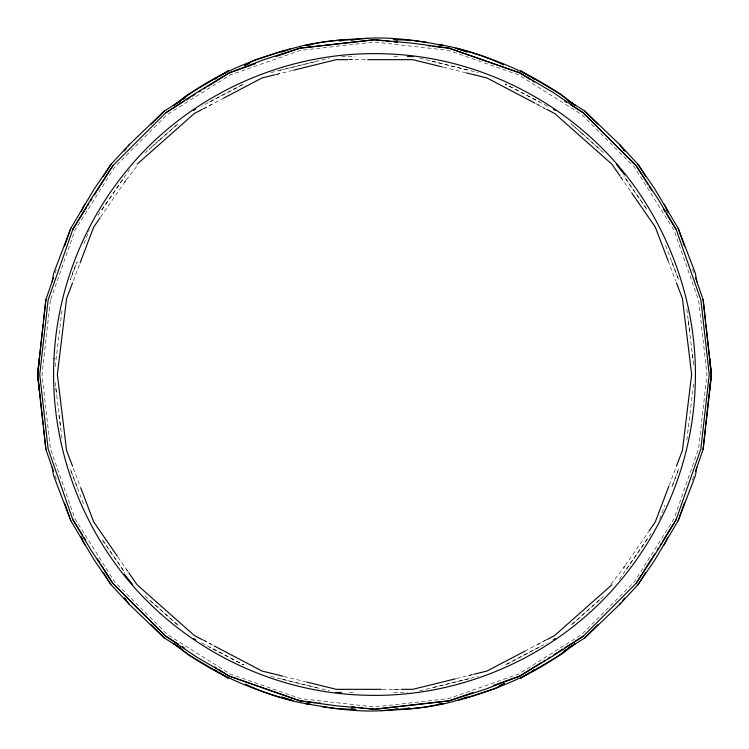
<?xml version="1.0" encoding="UTF-8"?>
<svg xmlns="http://www.w3.org/2000/svg" width="749" height="749" viewBox="0 0 749 749"><rect width="100%" height="100%" fill="white"/><g stroke="black" fill="none" stroke-linecap="round" stroke-linejoin="round"><path stroke-width="0.56" stroke-dasharray="3.75 2.81" d="M55.173 366.561L62.158 309.056M686.842 439.944L693.827 382.439M55.061 273.31L56.531 269.116M692.469 479.884L693.939 475.69M84.047 243.706L89.281 229.896M73.346 280.725L79.722 263.91M669.278 485.09L675.654 468.275M659.719 519.104L664.953 505.294M101.864 209.767L123.791 177.99M647.136 539.233L625.209 571.01M97.988 215.375L129.596 169.583M100.703 216.938L123.697 183.627M625.303 565.373L648.297 532.062M619.404 579.417L651.012 533.625M126.253 179.919L138.05 164.789M610.95 584.211L622.747 569.081M144.96 153.068L148.358 150.062M600.642 598.938L604.04 595.932M203.438 108.989L211.265 104.607M537.735 644.393L545.562 640.011M209.645 101.93L243.828 83.991L201.603 106.152M539.355 647.07L505.172 665.009L547.397 642.848M203.297 108.792L224.204 97.819M524.796 651.181L545.703 640.208M279.667 70.406L317.155 61.165M469.333 678.594L431.845 687.835M276.306 74.46L280.594 73.383M468.406 675.617L472.694 674.54M270.848 72.578L329.279 58.169M276.231 74.46L292.606 70.425M456.394 678.575L472.769 674.54M419.721 690.831L478.152 676.422M339.203 41.429L341.413 41.176M407.587 707.824L409.797 707.571M348.753 59.686L355.382 59.667M393.618 689.333L400.247 689.314M341.572 56.54L355.195 56.54M393.805 56.54L399.479 56.54M348.641 59.667L366.626 59.667M382.374 689.333L400.359 689.333M349.521 692.46L355.195 692.46M393.805 692.46L407.428 692.46M431.845 61.165L469.333 70.406M317.155 687.835L279.667 678.594M419.721 58.169L478.152 72.578M443.296 67.195L465.129 72.578M283.871 676.422L305.704 681.805M270.848 676.422L329.279 690.831M547.397 106.152L505.172 83.991L539.355 101.93M535.75 103.559L545.703 108.792M203.297 640.208L213.25 645.441M201.603 642.848L243.828 665.009L209.645 647.07M537.735 104.607L545.478 109.26M203.522 639.74L211.265 644.393M600.642 150.062L604.04 153.068M144.96 595.932L148.358 598.938M620.762 177.204L622.747 179.919M126.253 569.081L128.238 571.796M625.209 177.99L647.136 209.767L623.917 176.127M123.791 571.01L101.864 539.233L125.083 572.873M620.827 177.148L631.051 191.95M117.949 557.05L128.173 571.852M671.797 261.747L678.641 279.798L664.953 243.706M77.203 487.253L70.359 469.202L84.047 505.294M668.08 260.755L675.654 280.725M73.346 468.275L80.92 488.245M692.469 269.116L693.939 273.31M55.061 475.69L56.531 479.884M688.247 320.581L690.072 333.698M58.928 415.302L60.753 428.419M686.842 309.056L693.827 366.561M55.173 382.439L62.158 439.944M692.441 354.202L693.153 361.018M55.847 387.982L56.559 394.798M50.37 300.518L42.028 374.5L50.37 448.482L74.956 518.757L114.569 581.795L167.205 634.431L230.243 674.044L300.518 698.63L374.5 706.972L448.482 698.63L518.757 674.044L581.795 634.431L634.431 581.795L674.044 518.757L698.63 448.482L706.972 374.5L698.63 300.518L674.044 230.243L634.431 167.205L581.795 114.569L518.757 74.956L448.482 50.37L374.5 42.028L300.518 50.37L230.243 74.956L167.205 114.569L114.569 167.205L74.956 230.243L50.37 300.518M73.393 270.595L70.359 279.798L77.203 261.747L73.393 270.595M678.641 469.202L671.797 487.253L678.641 469.202M159.125 140.185L149.21 149.304L178.103 123.707L159.125 140.185M599.79 599.696L570.897 625.293L599.79 599.696M581.14 132.451L570.897 123.707L599.79 149.304L581.14 132.451M178.103 625.293L149.21 599.696L178.103 625.293"/><path stroke-width="1.12" d="M39.276 358.602L37.759 374.5L45.904 449.503L53.6 471.505M709.724 390.398L711.241 374.5L703.096 299.497L695.4 277.495M39.369 357.47L37.45 374.5L39.369 391.53M39.5 356.327L43.086 324.514M43.339 322.239L45.904 299.497L53.6 277.495M695.4 471.505L703.096 449.503L705.661 426.761M705.914 424.486L709.5 392.673M709.631 391.53L711.55 374.5L709.631 357.47M45.904 299.497L37.759 374.5L39.276 390.398M703.096 449.503L711.241 374.5L709.724 358.602M52.13 281.69L53.638 273.31L70.827 228.258L94.28 188.87L110.983 164.349L129.493 144.379L164.349 110.983L180.331 100.946L179.264 101.845C209.935 76.857 247.189 61.465 284.863 50.286M696.87 467.31L695.362 475.69L678.173 520.742L654.72 560.13L638.017 584.651L619.507 604.621L584.651 638.017L568.669 648.054L569.736 647.155C539.065 672.143 501.811 687.535 464.137 698.714M64.592 246.065L70.827 228.258M72.896 229.25L48.133 300.012L39.744 374.5L48.133 448.988L72.896 519.75L90.947 550L112.771 583.218L137.498 608.357L165.782 636.229L196.051 656.667L229.25 676.104L300.012 700.867L336.919 705.848L374.5 709.256L448.988 700.867L485.333 689.249L519.75 676.104L552.977 655.984L583.218 636.229L636.229 583.218L658.015 549.738L676.104 519.75L700.867 448.988L709.256 374.5L700.867 300.012L676.104 229.25L658.053 199L636.229 165.782L583.218 112.771L552.949 92.333L519.75 72.896L448.988 48.133L412.081 43.152L374.5 39.744L300.012 48.133L263.667 59.751L229.25 72.896L196.023 93.016L165.782 112.771L112.771 165.782L90.985 199.262L72.896 229.25L86.388 207.773M678.173 520.742L684.408 502.935M72.55 282.832L66.567 298.598L57.355 374.5L66.567 450.402L72.55 466.168M80.124 262.862L93.681 227.116L100.066 217.856M668.876 486.138L655.319 521.884L648.934 531.144M676.45 466.168L682.433 450.402L691.645 374.5L682.433 298.598L676.45 282.832M81.36 211.255L84.815 204.093M664.185 544.907L667.64 537.745M103.306 176.567L110.983 164.349M87.614 205.816L88.841 203.868M90.685 200.938L91.912 198.981M94.365 195.077L96.209 192.147M97.436 190.19L112.771 165.782M636.229 583.218L651.564 558.81M652.791 556.853L654.635 553.923M657.088 550.019L658.315 548.062M660.159 545.132L661.386 543.184M662.612 541.227L676.104 519.75M638.017 584.651L645.694 572.433M124.334 182.7L125.617 180.846M623.383 568.154L624.666 566.3M124.325 151.008L126.263 148.527M128.201 146.036L129.493 144.379M619.507 604.621L620.799 602.964M622.737 600.473L624.675 597.992M151.008 124.325L164.349 110.983M584.651 638.017L597.992 624.675M137.114 164.19L194.337 113.492L202.305 109.307M611.886 584.81L554.663 635.508L546.695 639.693M180.331 100.946L173.862 105.291L187.044 95.057L228.258 70.827L218.858 76.735M568.669 648.054L575.138 643.709L561.956 653.943L520.742 678.173L530.142 672.265M183.149 99.177L185.031 97.988M215.103 79.094L216.985 77.915M165.782 112.771L184.338 101.115M186.286 99.889L190.19 97.436M192.147 96.209L195.077 94.365M198.981 91.912L200.938 90.685M203.868 88.841L205.816 87.614M207.773 86.388L229.25 72.896L255.381 63.749M541.227 662.612L519.75 676.104L493.619 685.251M543.184 661.386L545.132 660.159M548.062 658.315L550.019 657.088M553.923 654.635L556.853 652.791M558.81 651.564L562.714 649.111M564.662 647.885L583.218 636.229M532.015 671.085L533.897 669.906M563.969 651.012L565.851 649.823M193.56 110.375L195.573 109.317M224.204 97.819L262.038 77.962L275.136 74.731M524.796 651.181L486.962 671.038L473.864 674.269M553.427 639.683L555.44 638.625M249.211 63.496L244.464 65.388L254.398 60.154L290.2 48.825M281.69 52.13C309.122 41.71 339.035 39.622 368.152 38.368M276.063 56.512L300.012 48.133L374.5 39.744L383.666 40.774M472.937 692.488L448.988 700.867L374.5 709.256L365.334 708.226M467.31 696.87C439.878 707.29 409.965 709.378 380.848 710.632M499.789 685.504L504.536 683.612L494.602 688.846L458.8 700.175M293.692 70.153L336.273 59.667L347.517 59.667M455.308 678.847L412.727 689.333L401.483 689.333M310.676 44.781L305.264 45.492L323.905 41.935L338.183 40.259L355.747 39.566M438.324 704.219L443.736 703.508L425.095 707.065L410.817 708.741L393.253 709.434M351.337 40.062C381.681 35.128 412.662 39.791 442.64 45.277L438.324 44.781M397.663 708.938C367.319 713.872 336.338 709.209 306.36 703.723L310.676 704.219M407.428 56.54L413.111 56.54M367.75 59.667L412.727 59.667L442.2 66.933M381.25 689.333L336.273 689.333L306.8 682.067M335.889 692.46L341.572 692.46M397.663 40.062L393.253 39.566L412.849 40.418L426.546 42.225M385.96 41.036L390.547 41.551M393.983 41.935L397.419 42.319M428.362 45.811L430.656 46.064M432.95 46.326L448.988 48.133L519.75 72.896L530.489 79.637M316.05 702.674L300.012 700.867L229.25 676.104L218.511 669.363M318.344 702.937L320.638 703.189M351.581 706.682L355.017 707.065M358.453 707.449L363.04 707.964M351.337 708.938L355.747 709.434L336.151 708.582L322.454 706.775M440.337 44.846C462.049 48.329 483.685 55.454 503.543 64.863M308.663 704.154C286.951 700.671 265.315 693.546 245.457 684.137M466.224 72.85L486.962 77.962L534.749 103.044M282.776 676.15L262.038 671.038L214.251 645.956M467.31 52.13L455.907 48.311C498.89 59.218 540.357 77.503 575.138 105.291L568.669 100.946L584.651 110.983L619.507 144.379L638.017 164.349L654.72 188.87L678.173 228.258L695.362 273.31L696.87 281.69M281.69 696.87L293.093 700.689C250.11 689.782 208.643 671.497 173.862 643.709L180.331 648.054L164.349 638.017L129.493 604.621L110.983 584.651L94.28 560.13L70.827 520.742L53.638 475.69L52.13 467.31M553.427 109.317L555.44 110.375M546.695 109.307L554.663 113.492L611.886 164.19L620.191 176.221M202.305 639.693L194.337 635.508L137.114 584.81L128.809 572.779M193.56 638.625L195.573 639.683M530.142 76.735L520.742 70.827L561.029 94.458L569.736 101.845M532.015 77.915L533.897 79.094M532.445 80.864L534.393 82.1M564.662 101.115L566.619 102.341M570.523 104.794L583.218 112.771L636.229 165.782L647.885 184.338M178.477 644.206L165.782 636.229L112.771 583.218L101.115 564.662M182.382 646.659L184.338 647.885M214.607 666.9L216.555 668.136M215.103 669.906L216.985 671.085M218.858 672.265L228.258 678.173L187.971 654.542L179.264 647.155M584.651 110.983L597.992 124.325M623.102 149.444L624.675 151.008L619.507 144.379M125.898 599.556L124.325 597.992L129.493 604.621M151.008 624.675L164.349 638.017M616.371 164.396L624.741 174.976M124.259 574.024L132.629 584.604M631.688 192.877L655.319 227.116L668.08 260.755M117.312 556.123L93.681 521.884L80.92 488.245M638.017 164.349L645.694 176.567M666.357 209.467L668.136 212.285L664.185 204.093M649.111 186.286L651.564 190.19M663.221 208.746L665.065 211.677M666.292 213.634L676.104 229.25M72.896 519.75L82.708 535.366M83.935 537.323L85.779 540.254M97.436 558.81L99.889 562.714M82.643 539.533L80.864 536.715L84.815 544.907M103.306 572.433L110.983 584.651M678.173 228.258L684.408 246.065M64.592 502.935L70.827 520.742M703.096 299.497L705.661 322.239M705.914 324.514L709.5 356.327M39.5 392.673L43.086 424.486M43.339 426.761L45.904 449.503M53.994 358.659C49.79 438.408 77.231 518.945 128.163 580.325C186.22 649.786 274.2 692.947 364.819 695.194C448.885 698.077 532.988 665.955 594.275 608.478C654.177 552.135 691.233 472.535 695.006 390.341C699.21 310.592 671.769 230.055 620.837 168.675C562.78 99.214 474.8 56.053 384.181 53.806C300.115 50.923 216.012 83.045 154.725 140.522C94.823 196.865 57.767 276.465 53.994 358.659"/></g></svg>
